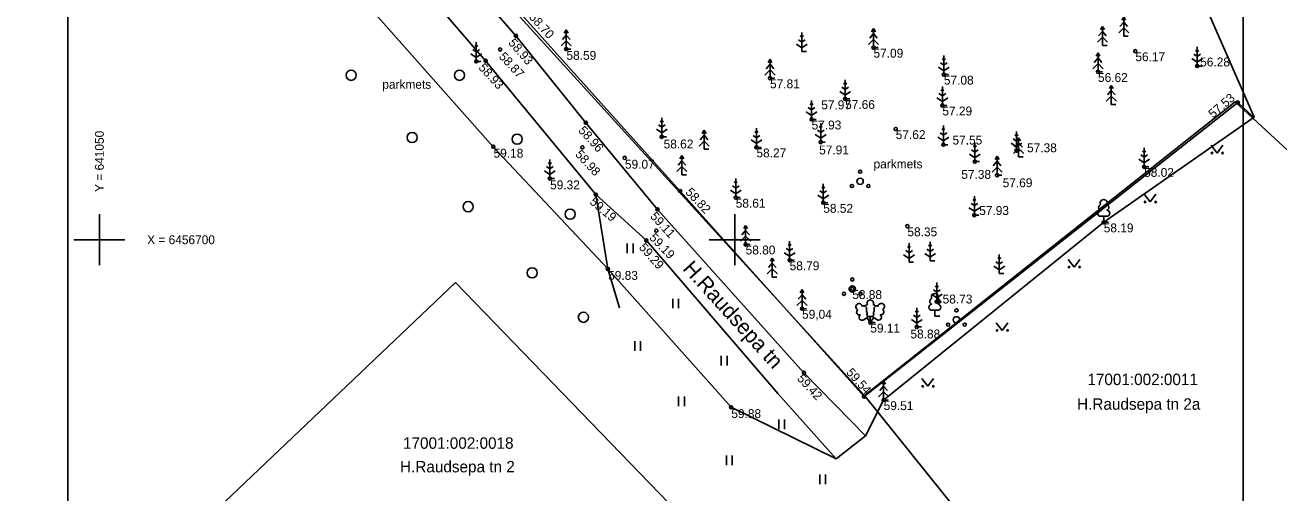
# Model space of a CAD drawing. Extents: x 640903 to 641453, y 6456421 to 6457208.
# Drawn here: x 641044.2 to 641142.8, y 6456680.1 to 6456716.9 of the extents above; entities that cross this region are included whole.
import ezdxf

# ---------------------------------------------------------------- set-up
doc = ezdxf.new("R2010")
doc.units = 0
for name, color, linetype in [('AED', 7, 'Continuous'), ('Default', 7, 'Continuous'), ('HALJASTUS', 7, 'Continuous'), ('KORGUS', 7, 'Continuous'), ('MOOTMPUNKT', 7, 'Continuous'), ('MOOTPIIR', 7, 'Continuous'), ('PIIR', 7, 'Continuous'), ('PUU', 7, 'Continuous'), ('TEE', 7, 'Continuous'), ('VORK', 7, 'Continuous'), ('VORMISTUS', 7, 'Continuous')]:
    doc.layers.add(name, color=color, linetype=linetype)

# ---------------------------------------------------------------- blocks, each defined once
blk = doc.blocks.new('MAND1')
at = {"layer": 'PUU'}
for p, q in [((0, 2.3), (-0.25, 2.47)), ((0, 3), (0, 0)), ((0.25, 2.47), (0, 2.3)), ((-0.85, 1.18), (0, 0.61)), ((0, 1.5), (-0.53, 1.86)), ((0.53, 1.86), (0, 1.5)), ((0, 0.61), (0.85, 1.18)), ((0.72, 0), (0, 0))]:
    blk.add_line(p, q, dxfattribs=at)
blk = doc.blocks.new('PQQSAS')
at = {"layer": 'Default'}
for centre, radius in [((0, 0), 0.5), ((0, 1.5), 0.25), ((-1.3, -0.75), 0.25), ((1.3, -0.75), 0.25)]:
    blk.add_circle(centre, radius, dxfattribs=at)
blk = doc.blocks.new('LEHTP1')
at = {"layer": 'Default'}
for p, q in [((0.48, 0.95), (-0.48, 0.95)), ((0, 0), (0, 0.95)), ((0.76, 0), (0, 0))]:
    blk.add_line(p, q, dxfattribs=at)
for centre, radius, start, end in [((-0.34, 2.35), 0.465, 109.0217, 253.1415), ((0, 3.04), 0.554, 332.5799, 207.4201), ((0.34, 2.35), 0.465, 286.8508, 70.9859), ((-0.47, 1.42), 0.475, 90.0016, 269.3953), ((0.47, 1.42), 0.475, 270.6047, 89.9984)]:
    blk.add_arc(centre, radius, start, end, dxfattribs=at)
blk = doc.blocks.new('LEHTP3')
at = {"layer": 'PUU'}
for p, q in [((-1.02, 0.44), (-0.3, 0.95)), ((0, 0), (-0.55, 0.77)), ((-0.3, 0.95), (0.29, 0.95)), ((0, 0), (0, 0.95)), ((0, 0), (0.54, 0.78)), ((0.76, 0), (0, 0)), ((0.29, 0.95), (1.01, 0.46))]:
    blk.add_line(p, q, dxfattribs=at)
for points in [[(-0.83, 2.57), (-0.62, 2.37), (-0.59, 2.31), (-0.59, 2.2), (-0.62, 2.02), (-0.62, 1.93), (-0.58, 1.77), (-0.5, 1.59), (-0.48, 1.5), (-0.49, 1.41), (-0.52, 1.28), (-0.52, 1.22), (-0.48, 1.14), (-0.43, 1.08), (-0.3, 0.95)], [(0.81, 2.6), (0.62, 2.37), (0.59, 2.31), (0.59, 2.2), (0.62, 2.02), (0.63, 1.93), (0.59, 1.77), (0.51, 1.59), (0.49, 1.5), (0.5, 1.41), (0.53, 1.28), (0.53, 1.22), (0.49, 1.14), (0.44, 1.08), (0.3, 0.95)]]:
    blk.add_lwpolyline(points, dxfattribs=at)
for centre, radius, start, end in [((-1.77, 2.47), 0.512, 125.5389, 246.5536), ((-1.71, 1.64), 0.448, 125.4667, 288.5349), ((-1.77, 2.47), 0.512, 4.5218, 125.5364), ((-0.99, 2.21), 0.403, 65.2382, 130.7412), ((-0.48, 2.38), 0.403, 84.7965, 150.2995), ((0, 3.04), 0.512, 90.0013, 211.0159), ((0, 3.04), 0.512, 328.9841, 89.9987), ((0.48, 2.38), 0.403, 34.3857, 95.2035), ((0.95, 2.23), 0.403, 50.3173, 111.1351), ((1.72, 2.51), 0.512, 55.522, 176.5367), ((1.68, 1.67), 0.448, 252.5235, 55.5918), ((1.72, 2.51), 0.512, 294.5049, 55.5195), ((-1.29, 0.83), 0.475, 125.5377, 305.5366), ((1.28, 0.85), 0.475, 235.5219, 55.5208)]:
    blk.add_arc(centre, radius, start, end, dxfattribs=at)
blk = doc.blocks.new('KUUSK1')
at = {"layer": 'Default'}
for p, q in [((0, 2.2), (-0.6, 1.5)), ((0, 3), (-0.3, 2.5)), ((0.3, 2.5), (0, 3)), ((0, 3), (0, 0)), ((0.6, 1.5), (0, 2.2)), ((0, 1.3), (-0.8, 0.5)), ((0.8, 0.5), (0, 1.3)), ((0.72, 0), (0, 0))]:
    blk.add_line(p, q, dxfattribs=at)
blk = doc.blocks.new('RING02')
at = {"layer": 'Default'}
blk.add_circle((0, 0), 0.25, dxfattribs=at)
blk = doc.blocks.new('HEIN')
at = {"layer": 'HALJASTUS'}
for p, q in [((-0.46, 0.76), (-0.46, -0.76)), ((0.46, 0.76), (0.46, -0.76))]:
    blk.add_line(p, q, dxfattribs=at)
blk = doc.blocks.new('METS')
at = {"layer": 'Default'}
blk.add_circle((0, 0), 0.8, dxfattribs=at)
blk = doc.blocks.new('VKORIS')
at = {"layer": 'Default'}
for p, q in [((0, 4), (0, -4)), ((-4, 0), (4, 0))]:
    blk.add_line(p, q, dxfattribs=at)
blk = doc.blocks.new('MURU')
at = {"layer": 'Default'}
for p, q in [((-0.93, 1.21), (0, 0)), ((0, 0), (0.89, 1.21))]:
    blk.add_line(p, q, dxfattribs=at)
for centre in [(-0.8, 0), (0.86, 0)]:
    blk.add_circle(centre, 0.11, dxfattribs=at)

msp = doc.modelspace()

# ---------------------------------------------------------------- linework, layer by layer
at = {"layer": 'AED'}
msp.add_lwpolyline([(641063.286, 6456739.347), (641067.87, 6456734.83), (641076.99, 6456724.71), (641095.71, 6456703.83), (641110.18, 6456687.65), (641120.984, 6456696.155), (641129.824, 6456703.113), (641139.59, 6456710.8), (641140.821, 6456709.656)], dxfattribs=at)
at = {"layer": 'HALJASTUS'}
msp.add_lwpolyline([(641089.07, 6456703.55), (641090.02, 6456697.7), (641090.942, 6456694.651)], dxfattribs=at)
at = {"layer": 'MOOTPIIR'}
msp.add_lwpolyline([(641068.25, 6456721.71), (641081, 6456707.32), (641090.02, 6456697.7), (641099.71, 6456686.81), (641107.994, 6456682.74), (641110.292, 6456684.573), (641111.72, 6456687.38), (641129.04, 6456701.37), (641140.872, 6456709.641), (641135.88, 6456721.1)], dxfattribs=at)
at = {"layer": 'PIIR'}
for points in [[(641139.38, 6456710.86), (641189.88, 6456664.18), (641238.09, 6456728.7), (641201.18, 6456786.04), (641198.04, 6456786.73), (641171.53, 6456775.1), (641093.23, 6456795.64), (641090.17, 6456794.7), (641063.19, 6456739.44), (641110.22, 6456687.75)], [(641110.22, 6456687.75), (641123.84, 6456670.79), (641164.12, 6456629.12), (641189.88, 6456664.18), (641139.38, 6456710.86)], [(641129.55, 6456582.08), (641155.11, 6456616.87), (641078.03, 6456696.63), (641000.58, 6456623), (641077.24, 6456572.31)]]:
    msp.add_lwpolyline(points, close=True, dxfattribs=at)
at = {"layer": 'TEE'}
for points in [[(641059.06, 6456737.405), (641061.38, 6456736.51), (641063.37, 6456735.3), (641070.889, 6456729.372), (641072.96, 6456727.38), (641082.78, 6456716.05), (641088.28, 6456709.21), (641093.92, 6456702.39), (641105.45, 6456689.53), (641110.292, 6456684.573)], [(641057.957, 6456734.856), (641059.795, 6456734.195), (641062.26, 6456732.72), (641068.448, 6456727.446), (641070.7, 6456725.33), (641080.4, 6456714.09), (641089.07, 6456703.55), (641093.05, 6456699.94), (641103.401, 6456687.893), (641107.994, 6456682.74)]]:
    msp.add_lwpolyline(points, dxfattribs=at)
at = {"layer": 'VORMISTUS'}
msp.add_lwpolyline([(641140.024, 6456646.497), (641047.524, 6456646.497), (641047.524, 6456786.497), (641140.024, 6456786.497)], close=True, dxfattribs=at)

# ---------------------------------------------------------------- block references
at = {"layer": 'HALJASTUS', "xscale": 0.5, "yscale": 0.5}
for name, p in [('METS', (641069.816, 6456712.941)), ('METS', (641078.341, 6456712.941)), ('METS', (641074.622, 6456708.044)), ('METS', (641082.875, 6456707.908)), ('MURU', (641137.958, 6456706.825)), ('MURU', (641132.698, 6456702.971)), ('METS', (641079.021, 6456702.602)), ('METS', (641087.047, 6456702.013)), ('HEIN', (641091.774, 6456699.332)), ('METS', (641084.054, 6456697.388)), ('MURU', (641126.713, 6456697.847)), ('HEIN', (641095.357, 6456694.979)), ('METS', (641088.09, 6456693.896)), ('MURU', (641121.045, 6456692.859)), ('HEIN', (641092.364, 6456691.623)), ('HEIN', (641099.166, 6456690.489)), ('MURU', (641115.195, 6456688.46)), ('HEIN', (641095.81, 6456687.27)), ('HEIN', (641103.7, 6456685.456)), ('HEIN', (641099.574, 6456682.645)), ('HEIN', (641106.92, 6456681.148))]:
    msp.add_blockref(name, p, dxfattribs=at)
at = {"layer": 'MOOTMPUNKT', "xscale": 0.5, "yscale": 0.5}
for p in [(641082.78, 6456716.05), (641081.54, 6456714.97), (641086.74, 6456715.01), (641110.92, 6456715.12), (641131.53, 6456714.84), (641079.66, 6456714.04), (641080.4, 6456714.09), (641128.59, 6456713.21), (641136.39, 6456713.67), (641102.78, 6456712.71), (641116.46, 6456713), (641108.69, 6456711.08), (641116.34, 6456710.57), (641139.59, 6456710.8), (641106.05, 6456709.47), (641088.28, 6456709.21), (641112.67, 6456708.71), (641081, 6456707.32), (641094.26, 6456708.1), (641106.768, 6456707.682), (641116.42, 6456707.48), (641088.01, 6456707.27), (641091.34, 6456706.44), (641101.71, 6456707.27), (641122.18, 6456707.01), (641118.897, 6456706.149), (641132.22, 6456705.74), (641085.45, 6456704.82), (641120.65, 6456705.07), (641089.07, 6456703.55), (641095.71, 6456703.83), (641093.92, 6456702.39), (641100.08, 6456703.31), (641106.97, 6456702.91), (641118.86, 6456701.93), (641129.04, 6456701.37), (641093.83, 6456700.71), (641113.59, 6456701.06), (641093.05, 6456699.94), (641100.86, 6456699.63), (641090.02, 6456697.7), (641104.32, 6456698.39), (641109.25, 6456696.12), (641105.3, 6456694.57), (641115.9, 6456695.12), (641110.67, 6456693.48), (641114.33, 6456693.13), (641105.45, 6456689.53), (641110.18, 6456687.65), (641099.71, 6456686.81), (641111.72, 6456687.38)]:
    msp.add_blockref('RING02', p, dxfattribs=at)
at = {"layer": 'PUU', "xscale": 0.5, "yscale": 0.5}
for name, p in [('KUUSK1', (641130.616, 6456716.03)), ('KUUSK1', (641086.74, 6456715.01)), ('MAND1', (641105.28, 6456714.81)), ('MAND1', (641105.28, 6456714.81)), ('KUUSK1', (641110.92, 6456715.12)), ('KUUSK1', (641128.94, 6456715.29)), ('MAND1', (641079.66, 6456714.04)), ('MAND1', (641116.46, 6456713)), ('KUUSK1', (641128.59, 6456713.21)), ('MAND1', (641136.39, 6456713.67)), ('KUUSK1', (641102.78, 6456712.71)), ('MAND1', (641108.69, 6456711.08)), ('MAND1', (641116.34, 6456710.57)), ('KUUSK1', (641129.638, 6456710.649)), ('MAND1', (641106.05, 6456709.47)), ('MAND1', (641094.26, 6456708.1)), ('KUUSK1', (641097.59, 6456707.12)), ('MAND1', (641101.71, 6456707.27)), ('MAND1', (641106.768, 6456707.682)), ('MAND1', (641116.42, 6456707.48)), ('MAND1', (641122.18, 6456707.01)), ('MAND1', (641118.897, 6456706.149)), ('KUUSK1', (641122.34, 6456706.53)), ('KUUSK1', (641095.84, 6456705.12)), ('KUUSK1', (641120.65, 6456705.07)), ('MAND1', (641132.22, 6456705.74)), ('MAND1', (641085.45, 6456704.82)), ('PQQSAS', (641109.87, 6456704.6)), ('MAND1', (641100.08, 6456703.31)), ('MAND1', (641106.97, 6456702.91)), ('MAND1', (641118.86, 6456701.93)), ('LEHTP1', (641129.04, 6456701.37)), ('KUUSK1', (641100.86, 6456699.63)), ('MAND1', (641104.32, 6456698.39)), ('MAND1', (641113.72, 6456698.22)), ('MAND1', (641115.38, 6456698.33)), ('KUUSK1', (641102.96, 6456697.06)), ('MAND1', (641120.82, 6456697.33)), ('PQQSAS', (641109.25, 6456696.12)), ('MAND1', (641115.9, 6456695.12)), ('KUUSK1', (641105.3, 6456694.57)), ('LEHTP1', (641115.75, 6456693.97)), ('LEHTP3', (641110.67, 6456693.48)), ('MAND1', (641114.33, 6456693.13)), ('PQQSAS', (641117.45, 6456693.69)), ('KUUSK1', (641111.72, 6456687.38))]:
    msp.add_blockref(name, p, dxfattribs=at)
at = {"layer": 'VORK', "xscale": 0.5, "yscale": 0.5}
for p in [(641050, 6456700), (641100, 6456700)]:
    msp.add_blockref('VKORIS', p, dxfattribs=at)

# ---------------------------------------------------------------- texts
at = {"layer": 'HALJASTUS'}
for p in [(641072.265, 6456711.882), (641110.927, 6456705.615)]:
    msp.add_text('parkmets', height=0.7, dxfattribs=at).set_placement(p)
at = {"layer": 'KORGUS'}
for s, rotation, p in [('58.70', 312.16589, (641083.763, 6456717.493)), ('58.93', 310.70446, (641082.14, 6456715.47)), ('58.87', 313.07275, (641081.39, 6456714.37)), ('58.93', 312.63802, (641079.79, 6456713.5)), ('57.53', 40.56733, (641137.647, 6456709.53)), ('58.96', 312.21724, (641087.65, 6456708.56)), ('58.98', 312.44218, (641087.4, 6456706.68)), ('58.82', 313.05598, (641096.073, 6456703.7)), ('59.19', 319.96438, (641088.53, 6456702.88)), ('59.11', 312.27233, (641093.3, 6456701.8)), ('59.19', 313.91003, (641093.23, 6456700.11)), ('59.29', 311.4171, (641092.42, 6456699.36)), ('59.54', 311.83729, (641108.729, 6456689.516)), ('59.42', 312.61406, (641104.86, 6456689.03))]:
    msp.add_text(s, height=0.7, rotation=rotation, dxfattribs=at).set_placement(p)
for s, p in [('58.59', (641086.76, 6456714.16)), ('57.09', (641110.92, 6456714.33)), ('56.17', (641131.53, 6456714.05)), ('56.28', (641136.63, 6456713.64)), ('57.81', (641102.78, 6456711.92)), ('57.08', (641116.46, 6456712.21)), ('56.62', (641128.59, 6456712.42)), ('57.97', (641106.807, 6456710.265)), ('57.66', (641108.69, 6456710.29)), ('57.29', (641116.34, 6456709.78)), ('57.93', (641106.05, 6456708.68)), ('57.62', (641112.67, 6456707.92)), ('58.62', (641094.406, 6456707.183)), ('57.91', (641106.646, 6456706.714)), ('57.55', (641117.137, 6456707.492)), ('57.38', (641123.006, 6456706.885)), ('59.18', (641081.02, 6456706.46)), ('58.27', (641101.71, 6456706.48)), ('59.07', (641091.36, 6456705.59)), ('57.38', (641117.829, 6456704.791)), ('58.02', (641132.22, 6456704.95)), ('59.32', (641085.47, 6456703.97)), ('57.69', (641121.086, 6456704.13)), ('58.61', (641100.08, 6456702.52)), ('58.52', (641106.97, 6456702.12)), ('57.93', (641119.24, 6456701.95)), ('58.35', (641113.59, 6456700.27)), ('58.19', (641129.04, 6456700.58)), ('58.80', (641100.86, 6456698.84)), ('59.83', (641090.04, 6456696.84)), ('58.79', (641104.32, 6456697.6)), ('58.88', (641109.25, 6456695.33)), ('58.73', (641116.36, 6456694.98)), ('59,04', (641105.3, 6456693.78)), ('59.11', (641110.67, 6456692.69)), ('58.88', (641113.83, 6456692.23)), ('59.51', (641111.72, 6456686.59)), ('59.88', (641099.73, 6456685.96))]:
    msp.add_text(s, height=0.7, dxfattribs=at).set_placement(p)
at = {"layer": 'PIIR'}
for s, p in [('17001:002:0011', (641127.752, 6456688.558)), ('H.Raudsepa tn 2a', (641126.943, 6456686.616)), ('17001:002:0018', (641073.895, 6456683.544)), ('H.Raudsepa tn 2', (641073.66, 6456681.688))]:
    msp.add_text(s, height=0.9, dxfattribs=at).set_placement(p)
at = {"layer": 'TEE'}
msp.add_text('H.Raudsepa tn', height=1.2, rotation=312.18444, dxfattribs=at).set_placement((641095.842, 6456697.675))
at = {"layer": 'VORK'}
msp.add_text(' Y = 641050', height=0.7, rotation=90, dxfattribs=at).set_placement((641050.35, 6456703.5))
msp.add_text(' X = 6456700', height=0.7, dxfattribs=at).set_placement((641053.5, 6456699.65))

doc.saveas('drawing.dxf')
